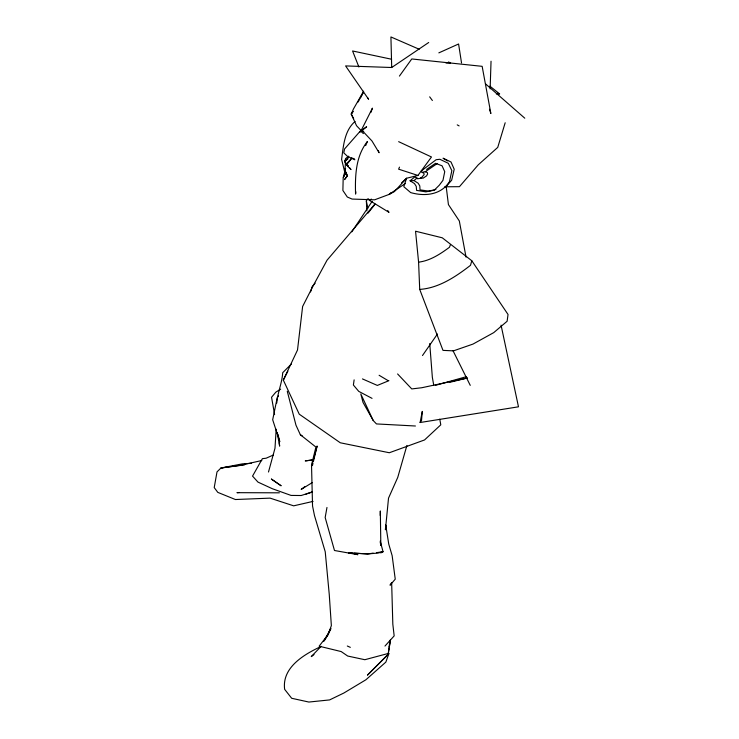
<?xml version="1.0" encoding="UTF-8"?>
<svg xmlns="http://www.w3.org/2000/svg" width="739" height="739" viewBox="0 0 739 739"><rect width="100%" height="100%" fill="white"/><g stroke="black" fill="none" stroke-linecap="round" stroke-linejoin="round"><path stroke-width="1.11" d="M380.216 515.452L380.326 510.963L380.834 545.456L380.252 542.232M490.133 88.856L491.038 61.217M276.183 429.23L274.982 448.268L268.497 472.009M330.896 628.686L328.061 634.625L319.137 646.191L341.206 651.576L347.69 656.038L364.844 659.715L388.308 653.442L388.871 649.008M389.148 646.791L389.573 643.466M355.865 191.835L355.57 194.089C355.034 175.91 355.607 156.354 367.403 141.482L365.666 145.592M354.129 379.864L353.39 385.028L358.757 391.374L372.05 398.367M389.019 648.934L390.404 639.937L388.308 653.442M344.356 175.54L345.399 169.055M344.356 175.66L345.556 168.52L343.367 177.277L346.064 172.132L343.201 177.443L342.887 190.477L347.312 197.017L352.069 199.059L374.618 199.816L389.083 194.422L394.497 191.521L406.579 178.238L417.941 175.448L431.474 156.982L398.644 141.666M326.971 507.471L325.169 517.531L334.49 550.5L357.925 554.675L352.355 553.215M420.103 422.514L422.292 411.392L421.516 420.602L420.103 422.514L518.482 406.81L501.06 325.151M345.51 161.786L344.956 170.626M312.948 463.436L312.421 465.607L312.44 463.279L317.123 446.014L313.465 461.256M471.805 260.756L470.512 265.31C455.797 276.7 438.735 288.164 419.715 289.402L418.588 262.151L415.549 231.215L442.282 237.81L471.805 260.756L508.035 314.481L507.12 321.253L493.735 332.633L472.997 344.078L453.478 350.859L442.984 350.378L419.715 289.402M310.565 291.942L312.172 286.63L315.128 283.213M505.18 122.766L497.744 147.384L478.262 164.825L459.446 186.681L444.813 186.791M406.912 445.451L397.748 477.403L388.52 498.141L385.425 529.78L385.712 524.939L388.751 544.098L392.141 555.636L395.245 579.173L390.044 585.205L391.652 582.665L392.825 624.187L394.164 635.9L384.973 646.062M370.932 112.374L372.438 108.134L360.789 131.274L363.403 133.593M388.871 653.636L367.542 675.021L388.871 653.636L385.841 662.116L365.879 679.788L343.838 693.034L329.612 699.916L308.874 702.05L291.683 698.281L284.644 689.33C281.753 667.409 304.209 654.264 321.299 646.385M450.457 244.637L449.469 247.26C440.342 254.022 430.089 260.793 418.588 262.151M399.494 167.125L398.617 169.166L417.941 175.448M359.976 132.373L360.928 130.35L356.549 125.722L351.256 114.046L353.464 108.956L363.662 91.211M439.779 419.179L440.786 424.833L424.546 439.954L389.324 452.748L340.291 442.781L299.249 414.182L283.333 380.114L297.512 349.99L302.62 306.482L312.874 286.344L327.054 260.183L374.913 204.056M348.753 156.308L347.376 159.208L344.891 160.908L347.783 159.051M283.333 380.114L287.868 371.209M348.281 156.594L347.256 158.599L348.54 156.28L345.547 158.617L344.642 162.1L347.626 165.665M366.867 210.864L366.35 200.925L367.385 198.902M360.678 97.4L363.32 92.347M358.119 102.01L363.357 92.181M323.691 641.554L330.749 628.686M324.791 640.02L328.061 634.625L331.358 625.637L329.243 594.322L325.234 551.774L314.481 515.554L312.542 505.975L311.525 464.951L315.932 447.077L300.357 434.744L295.969 425.184L287.277 391.264M351.792 231.852L372.16 201.313M353.639 118.665L351.256 114.046L352.873 111.654M422.496 355.533L437.451 334M399.429 76.089L411.762 58.963L482.151 66.334L490.862 113.501L489.467 109.215M351.256 114.046L353.159 111.413M278.52 395.771L277.273 397.49L272.682 419.752L279.776 441.617L277.91 434.32M368.004 213.128L375.042 204.278M446.439 186.173L451.658 180.214L454.208 169.222L451.012 161.998L443.058 158.22L447.64 160.88M360.928 130.35L344.568 148.964L343.774 152.862L347.533 156.391L354.822 159.772L353.796 158.358M320.846 646.662L311.248 656.601L314.02 654.551M291.471 363.93L282.714 372.696C282.049 383.116 277.559 392.843 276.755 403.078M390.755 192.879L389.083 194.422L405.499 183.411M401.582 182.856L406.579 178.238L403.808 186.708L410.672 192.593C424.703 196.639 441.118 195.041 449.488 181.609L451.852 170.644L448.305 163.301L439.853 159.282L436.139 159.716L421.221 170.968M355.08 121.436C344.263 130.748 343.404 146.276 341.603 159.393L344.993 173.083M437.091 163.642L425.267 171.753L421.618 172.27L423.826 173.092L424.149 174.57L420.999 178.21L417.6 178.755L414.847 176.917L410.09 180.759L414.016 180.575L417.11 177.933M346.101 164.076L348.614 162.294L346.175 164.169L348.402 166.46L346.101 164.076L348.559 162.22L352.087 157.841L346.175 164.169L348.438 166.506M304.754 486.715L301.179 489.412L312.181 482.659M368.392 198.791L369.528 200.426L371.357 199.05M426.588 169.443L435.548 163.301L442.061 165.804L444.739 171.66L442.966 180.334L439.28 185.212L434.264 190.191L425.84 191.854L416.584 190.376L416.251 186.394L414.487 183.586L410.09 180.759M368.04 98.13L368.576 99.257L345.593 65.919L391.707 67.508L428.703 42.502M280.681 389.148L275.841 392.15L271.555 397.268L274.603 414.616M380.779 552.948L383.042 551.71L380.225 541.124M438.837 52.875L458.586 43.989L461.524 62.935M273.31 455.048L266.105 458.226L262.391 458.66L252.544 476.101L257.966 482.096L272.257 488.691L291.046 495.416L301.207 495.518L312.08 492.008M388.908 380.687L377.333 385.425L362.461 378.913M305.974 494.123L312.218 492.008M435.419 385.37L466.374 376.678M449.783 382.322L467.473 377.98L421.784 387.735L411.762 388.926L397.591 373.943M435.89 189.452L428.823 191.105L420.029 189.877L419.798 185.951L418.172 183.235L414.016 180.575M313.068 501.393L293.669 505.836L270.095 498.132L235.399 499.527L217.802 492.377L214.218 487.583L217.007 471.888L220.943 467.999L242.429 463.861L251.399 463.316M261.8 460.526L240.923 465.182L220.943 467.999L244.591 464.868M373.186 553.141L367.708 553.936L348.503 552.827L351.893 553.021M376.474 552.67L383.042 551.71L378.128 553.049L367.708 553.936L354.147 553.16M313.179 459.815L305.244 460.905L313.124 459.917M239.205 492.525L236.951 492.673L279.407 492.821M445.968 62.972L450.541 62.889L448.453 61.984M496.34 93.927L499.61 93.89L489.892 86.158M415.429 426.006L376.465 423.927L373.232 420.537L363.034 402.432L360.789 393.924L373.232 420.537M391.578 59.24L352.577 50.973L358.905 67.018M497.384 93.28L499.61 93.89M425.267 171.753L427.345 172.538L427.613 173.998L426.542 175.9L423.059 178.201L420.482 177.813M419.161 49.236L390.922 36.95L391.707 67.508M347.312 646.015L350.323 647.355M457.229 124.873L459.113 125.898M379.098 375.264L388.03 380.585M369.528 200.426L389.019 212.361L387.707 210.532M300.357 434.744L302.269 435.927M363.708 131.514L361.944 130.313L360.789 131.274L366.618 126.738L361.944 130.313L371.994 140.992L379.089 152.751L378.322 150.664M485.569 83.895L524.782 118.194M347.469 166.099L351.016 169.573L349.639 167.762M429.673 96.837L432.38 100.495M452.961 350.591L470.253 385.361M366.35 200.925L367.773 208.426M466.023 257.098L459.325 220.979L448.425 204.601L446.217 186.81M277.19 432.509L279.638 446.125L279.305 442.753M433.756 385.287L432.352 377.38L429.728 343.506M347.385 175.79L344.476 179.651L347.395 175.799L345.861 172.39L347.385 175.79M281.014 485.708L271.435 479.094L281.014 485.708"/></g></svg>
